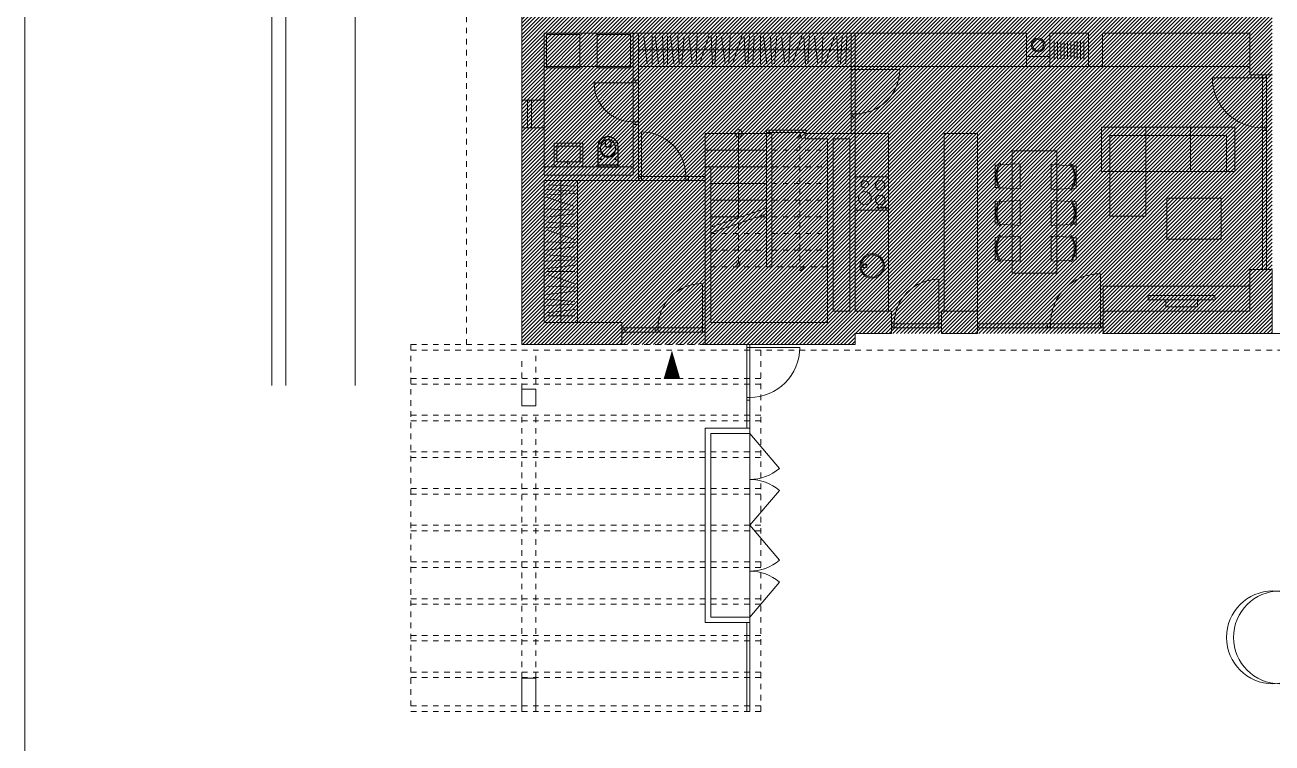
# Model space of a CAD drawing. Header units: metres. Extents: x -686 to 211, y -481 to 125.
# Drawn here: x -216.44 to -194, y -243.98 to -231.06 of the extents above; entities that cross this region are included whole.
import ezdxf

# ---------------------------------------------------------------- set-up
doc = ezdxf.new("R2010")
doc.units = ezdxf.units.M
doc.linetypes.add('DIVIDE', pattern=[1.25, 0.5, -0.25, 0, -0.25, 0, -0.25])
doc.layers.add('FLOATINGWINDOWS', color=2, linetype='Continuous', plot=False)
for name, color, linetype in [('katastr', 3, 'Continuous'), ('ZARIZOVAKY', 251, 'Continuous'), ('ZDIVO', 1, 'Continuous')]:
    doc.layers.add(name, color=color, linetype=linetype)

# ---------------------------------------------------------------- blocks, each defined once
blk = doc.blocks.new('WC 540 Starck 3')
at = {"linetype": 'ByBlock'}
for p, q in [((80.568, 94.265), (80.637, 94.265)), ((81.017, 94.399), (80.66, 94.399)), ((80.66, 94.349), (80.713, 94.349)), ((80.982, 94.034), (80.982, 94.399)), ((81.017, 94.034), (81.017, 94.399)), ((80.568, 94.168), (80.637, 94.168)), ((80.657, 94.188), (80.657, 94.245)), ((80.713, 94.084), (80.66, 94.084)), ((80.66, 94.034), (81.017, 94.034))]:
    blk.add_line(p, q, dxfattribs=at)
for centre in [(80.88, 94.348), (80.88, 94.084)]:
    blk.add_circle(centre, 0.0102, dxfattribs=at)
for centre, radius, start, end in [((80.66, 94.216), 0.183, 90, 270), ((80.66, 94.216), 0.133, 90, 270), ((80.568, 94.23), 0.035, 90, 165.9057), ((80.637, 94.245), 0.02, 360, 90), ((80.713, 94.216), 0.133, 270, 90), ((80.697, 94.216), 0.133, 276.5328, 83.4672), ((80.621, 94.216), 0.09, 165.9057, 194.0943), ((80.568, 94.203), 0.035, 194.0943, 270), ((80.637, 94.188), 0.02, 270, 0)]:
    blk.add_arc(centre, radius, start, end, dxfattribs=at)
blk = doc.blocks.new('drez')
at = {"lineweight": 0}
for centre, radius in [((0, -0.28), 0.22), ((0, -0.28), 0.2), ((0, -0.145), 0.04), ((0, -0.145), 0.03)]:
    blk.add_circle(centre, radius, dxfattribs=at)
blk = doc.blocks.new('zidle450-p')
at = {"lineweight": 0}
for p, q in [((0.096, 0.228), (0.087, 0.233)), ((0.096, -0.228), (0.087, -0.233))]:
    blk.add_line(p, q, dxfattribs=at)
for points in [[(0.088, -0.205), (0.45, -0.225), (0.45, 0.225), (0.088, 0.205)], [(0.064, 0.204), (0, 0.2), (0, -0.2), (0.064, -0.204)]]:
    blk.add_lwpolyline(points, dxfattribs=at)
for centre, radius, start, end in [((0.45, 0), 0.436, 147.9324, 212.0676), ((0.085, 0.229), 0.005, 57.2679, 147.9324), ((0.093, 0.223), 0.005, 327.9482, 57.2679), ((0.45, 0), 0.416, 147.9482, 212.0518), ((0.093, -0.223), 0.005, 302.7321, 32.0518), ((0.085, -0.229), 0.005, 212.0676, 302.7321)]:
    blk.add_arc(centre, radius, start, end, dxfattribs=at)
blk = doc.blocks.new('sofa-3mist')
at = {"lineweight": 0}
for p, q in [((0, 0.8), (0, 0)), ((2.4, 0.8), (0, 0.8)), ((0.8, 0.8), (0.8, 0)), ((0.8, 0), (0.8, 0.8)), ((1.6, 0), (1.6, 0.8)), ((2.4, 0), (2.4, 0.8)), ((0.15, 0), (0.15, 0.65)), ((2.25, 0.65), (0.15, 0.65)), ((2.25, 0), (2.25, 0.65)), ((0, 0), (0.8, 0)), ((0.8, 0), (1.6, 0)), ((1.6, 0), (2.4, 0))]:
    blk.add_line(p, q, dxfattribs=at)

msp = doc.modelspace()

# ---------------------------------------------------------------- hatches: boundary and pattern name
at = {"layer": 'ZARIZOVAKY', "linetype": 'Continuous', "lineweight": 0}
h = msp.add_hatch(dxfattribs=at)
h.set_pattern_fill('ANSI31,_O', color=256, scale=0.015)
h.set_pattern_definition([(45, (81.519393, 190.9424), (-0.0336759605, 0.0336759605), [])])
h.paths.add_polyline_path([(-207.501, -230.913), (-207.501, -236.813), (-201.501, -236.813), (-201.501, -236.613), (-194.001, -236.613), (-194.001, -230.913)])
at = {"layer": 'ZDIVO', "linetype": 'Continuous', "lineweight": 0}
h = msp.add_hatch(dxfattribs=at)
h.set_pattern_fill('LINE', color=256, angle=90, style=0)
h.paths.add_polyline_path([(-201.054, -242.249), (-202.001, -242.249), (-202.001, -243.509), (-201.054, -243.509)])

# ---------------------------------------------------------------- linework, layer by layer
at = {"layer": 'FLOATINGWINDOWS', "linetype": 'Continuous', "lineweight": 0}
msp.add_lwpolyline([(-181.655, -73.195), (-216.445, -73.195), (-216.445, -262.94), (-181.655, -262.94)], close=True, dxfattribs=at)
at = {"layer": 'katastr', "linetype": 'Continuous', "lineweight": 0}
for p, q in [((-212.001, -205.915), (-212.001, -237.549)), ((-211.751, -205.915), (-211.751, -237.549)), ((-210.501, -218.413), (-210.501, -237.549))]:
    msp.add_line(p, q, dxfattribs=at)
at = {"layer": 'ZARIZOVAKY', "linetype": 'DIVIDE', "lineweight": 0, "ltscale": 0.15}
for p, q in [((-208.501, -230.913), (-208.501, -236.913)), ((-202.501, -233.013), (-202.573, -233.197)), ((-202.501, -233.013), (-202.501, -235.413)), ((-202.501, -233.013), (-202.43, -233.197)), ((-203.001, -233.313), (-202.001, -233.313)), ((-203.001, -233.613), (-202.001, -233.613)), ((-203.001, -233.913), (-202.001, -233.913)), ((-203.001, -234.213), (-202.001, -234.213)), ((-203.001, -234.513), (-202.001, -234.513)), ((-203.601, -234.634), (-203.601, -235.413)), ((-204.101, -234.813), (-203.101, -234.813)), ((-203.001, -234.813), (-202.001, -234.813)), ((-204.101, -235.113), (-203.101, -235.113)), ((-203.001, -235.113), (-202.001, -235.113)), ((-204.101, -235.413), (-202.001, -235.413)), ((-203.601, -235.413), (-203.673, -235.23)), ((-203.601, -235.413), (-203.53, -235.23)), ((-209.501, -236.813), (-209.501, -243.413)), ((-204.201, -236.813), (-209.501, -236.813)), ((-203.201, -236.913), (-209.501, -236.913)), ((-208.501, -236.913), (-193.001, -236.913)), ((-203.201, -243.413), (-203.201, -236.813)), ((-207.501, -237.813), (-207.501, -237.013)), ((-207.251, -237.013), (-207.251, -237.813)), ((-209.501, -237.423), (-203.201, -237.423)), ((-209.501, -237.523), (-203.201, -237.523)), ((-209.501, -238.083), (-203.201, -238.083)), ((-207.501, -238.113), (-207.501, -242.813)), ((-207.251, -238.113), (-207.251, -242.813)), ((-209.501, -238.183), (-203.201, -238.183)), ((-209.506, -238.742), (-203.206, -238.742)), ((-209.506, -238.842), (-203.206, -238.842)), ((-209.501, -239.403), (-203.201, -239.403)), ((-209.501, -239.503), (-203.201, -239.503)), ((-209.501, -240.063), (-203.201, -240.063)), ((-209.501, -240.163), (-203.201, -240.163)), ((-209.501, -240.723), (-203.201, -240.723)), ((-209.501, -240.823), (-203.201, -240.823)), ((-209.501, -241.383), (-203.201, -241.383)), ((-209.501, -241.483), (-203.201, -241.483)), ((-209.501, -242.043), (-203.201, -242.043)), ((-209.501, -242.143), (-203.201, -242.143)), ((-209.501, -242.703), (-203.201, -242.703)), ((-209.501, -242.803), (-203.201, -242.803)), ((-203.201, -243.413), (-209.501, -243.413)), ((-203.201, -243.313), (-209.5, -243.313))]:
    msp.add_line(p, q, dxfattribs=at)
at = {"layer": 'ZARIZOVAKY', "linetype": 'Continuous', "lineweight": 0}
for p, q in [((-207.501, -230.913), (-207.501, -232.413)), ((-207.101, -231.213), (-198.422, -231.213)), ((-207.101, -231.213), (-207.101, -232.413)), ((-205.501, -231.213), (-205.501, -232.106)), ((-205.401, -231.213), (-205.401, -232.106)), ((-205.309, -231.263), (-205.248, -231.763)), ((-205.157, -231.763), (-205.157, -231.263)), ((-205.102, -231.263), (-205.042, -231.763)), ((-204.972, -231.263), (-204.949, -231.763)), ((-204.881, -231.763), (-204.88, -231.263)), ((-204.826, -231.263), (-204.765, -231.763)), ((-204.695, -231.263), (-204.673, -231.763)), ((-204.624, -231.763), (-204.583, -231.263)), ((-204.498, -231.263), (-204.437, -231.763)), ((-204.367, -231.763), (-204.346, -231.263)), ((-204.135, -231.263), (-204.305, -231.763)), ((-204.069, -231.763), (-204.095, -231.263)), ((-203.997, -231.263), (-204.028, -231.763)), ((-203.907, -231.263), (-203.846, -231.763)), ((-203.776, -231.763), (-203.755, -231.263)), ((-203.544, -231.263), (-203.714, -231.763)), ((-203.477, -231.763), (-203.504, -231.263)), ((-203.406, -231.263), (-203.437, -231.763)), ((-203.344, -231.763), (-203.324, -231.263)), ((-203.21, -231.763), (-203.209, -231.263)), ((-203.155, -231.263), (-203.094, -231.763)), ((-203.025, -231.263), (-203.002, -231.763)), ((-202.954, -231.763), (-202.912, -231.263)), ((-202.828, -231.263), (-202.767, -231.763)), ((-202.696, -231.763), (-202.676, -231.263)), ((-202.464, -231.263), (-202.634, -231.763)), ((-202.398, -231.763), (-202.425, -231.263)), ((-202.326, -231.263), (-202.358, -231.763)), ((-202.237, -231.263), (-202.176, -231.763)), ((-202.105, -231.763), (-202.084, -231.263)), ((-201.873, -231.263), (-202.043, -231.763)), ((-201.807, -231.763), (-201.834, -231.263)), ((-201.735, -231.263), (-201.766, -231.763)), ((-201.674, -231.763), (-201.653, -231.263)), ((-201.576, -233.013), (-201.576, -231.213)), ((-201.501, -231.813), (-201.501, -231.213)), ((-198.422, -231.633), (-198.422, -231.213)), ((-198.002, -231.213), (-197.302, -231.213)), ((-198.002, -231.633), (-198.002, -231.213)), ((-197.92, -231.672), (-197.92, -231.358)), ((-197.861, -231.672), (-197.861, -231.358)), ((-197.801, -231.672), (-197.801, -231.358)), ((-197.742, -231.672), (-197.742, -231.358)), ((-197.683, -231.672), (-197.683, -231.358)), ((-197.624, -231.672), (-197.624, -231.358)), ((-197.565, -231.672), (-197.565, -231.358)), ((-197.506, -231.672), (-197.506, -231.358)), ((-197.447, -231.672), (-197.447, -231.358)), ((-197.388, -231.672), (-197.388, -231.358)), ((-197.302, -231.813), (-197.302, -231.213)), ((-197.052, -231.213), (-194.401, -231.213)), ((-197.052, -231.813), (-197.052, -231.213)), ((-194.401, -231.213), (-194.401, -231.963)), ((-201.576, -231.513), (-205.401, -231.513)), ((-205.501, -231.813), (-207.101, -231.813)), ((-205.401, -231.813), (-204.201, -231.813)), ((-204.201, -231.813), (-204.126, -231.813)), ((-204.126, -231.813), (-201.576, -231.813)), ((-201.576, -231.813), (-201.501, -231.813)), ((-201.501, -231.813), (-198.422, -231.813)), ((-201.501, -233.013), (-201.501, -231.813)), ((-198.422, -231.813), (-198.422, -231.633)), ((-198.002, -231.633), (-198.422, -231.633)), ((-198.422, -231.813), (-198.002, -231.813)), ((-198.002, -231.633), (-198.002, -231.813)), ((-198.002, -231.813), (-197.302, -231.813)), ((-197.302, -231.813), (-197.052, -231.813)), ((-197.052, -231.813), (-194.401, -231.813)), ((-205.401, -232.056), (-205.501, -232.056)), ((-201.576, -231.863), (-201.501, -231.863)), ((-201.501, -231.863), (-200.701, -231.863)), ((-194.176, -232.013), (-195.068, -232.013)), ((-194.401, -231.963), (-194.001, -231.963)), ((-194.176, -231.963), (-194.176, -235.463)), ((-194.101, -232.013), (-194.176, -232.013)), ((-194.101, -231.963), (-194.101, -235.463)), ((-205.501, -232.106), (-206.201, -232.106)), ((-205.401, -232.106), (-205.501, -232.106)), ((-205.501, -232.106), (-205.501, -232.806)), ((-205.401, -232.806), (-205.401, -232.106)), ((-207.101, -232.413), (-207.501, -232.413)), ((-207.501, -232.413), (-207.501, -232.913)), ((-207.401, -232.413), (-207.401, -232.913)), ((-207.326, -232.413), (-207.326, -232.913)), ((-207.101, -232.913), (-207.101, -232.413)), ((-201.501, -232.663), (-201.576, -232.663)), ((-201.501, -232.713), (-201.576, -232.713)), ((-207.501, -232.913), (-207.501, -235.163)), ((-207.101, -232.913), (-207.501, -232.913)), ((-207.101, -232.913), (-207.501, -232.913)), ((-207.101, -232.913), (-207.101, -233.763)), ((-205.501, -232.851), (-205.501, -232.806)), ((-205.501, -232.806), (-205.501, -233.763)), ((-205.401, -232.806), (-205.501, -232.806)), ((-205.401, -232.856), (-205.501, -232.856)), ((-205.401, -232.806), (-205.401, -233.863)), ((-194.101, -232.913), (-194.176, -232.913)), ((-205.351, -233.788), (-205.351, -232.988)), ((-204.201, -233.013), (-203.101, -233.013)), ((-204.201, -233.613), (-204.201, -233.013)), ((-203.601, -233.013), (-203.601, -234.528)), ((-203.101, -233.013), (-203.001, -233.013)), ((-203.101, -233.013), (-203.101, -235.413)), ((-203.001, -233.113), (-203.001, -233.013)), ((-203.001, -233.113), (-203.001, -235.413)), ((-202.401, -233.013), (-202.001, -233.013)), ((-202.401, -233.113), (-202.401, -233.013)), ((-202.401, -233.113), (-202.001, -233.113)), ((-202.001, -233.013), (-201.501, -233.013)), ((-202.001, -233.113), (-202.001, -236.413)), ((-201.901, -233.113), (-201.901, -236.213)), ((-201.901, -233.113), (-201.601, -233.113)), ((-201.601, -233.113), (-201.601, -236.213)), ((-201.501, -233.013), (-201.501, -236.213)), ((-201.501, -233.013), (-200.901, -233.013)), ((-200.901, -233.013), (-200.901, -236.213)), ((-199.901, -233.013), (-199.901, -236.213)), ((-199.901, -233.013), (-199.301, -233.013)), ((-199.301, -233.013), (-199.301, -236.413)), ((-194.101, -232.963), (-194.176, -232.963)), ((-204.201, -233.313), (-203.101, -233.313)), ((-207.101, -233.613), (-205.501, -233.613)), ((-204.201, -233.613), (-204.201, -236.413)), ((-204.101, -233.613), (-204.201, -233.613)), ((-204.101, -233.613), (-203.101, -233.613)), ((-204.101, -233.613), (-204.101, -236.413)), ((-207.101, -233.763), (-205.501, -233.763)), ((-204.201, -233.788), (-205.401, -233.788)), ((-205.351, -233.863), (-205.351, -233.788)), ((-204.551, -233.788), (-204.551, -233.863)), ((-204.501, -233.788), (-204.501, -233.863)), ((-201.501, -233.793), (-200.901, -233.793)), ((-207.101, -233.863), (-205.401, -233.863)), ((-207.101, -233.863), (-207.101, -236.413)), ((-206.551, -233.96), (-207.051, -233.94)), ((-207.051, -234.022), (-206.551, -234.053)), ((-206.801, -233.863), (-206.801, -236.413)), ((-206.501, -233.863), (-206.501, -236.413)), ((-204.201, -233.863), (-205.401, -233.863)), ((-204.101, -233.913), (-203.101, -233.913)), ((-206.551, -234.094), (-207.051, -234.12)), ((-207.051, -234.16), (-206.551, -234.33)), ((-204.101, -234.213), (-203.101, -234.213)), ((-206.551, -234.392), (-207.051, -234.371)), ((-207.051, -234.523), (-206.551, -234.462)), ((-203.101, -234.357), (-204.101, -234.699)), ((-203.101, -234.463), (-204.101, -234.805)), ((-204.101, -234.513), (-203.558, -234.513)), ((-203.25, -234.513), (-203.101, -234.513)), ((-201.501, -234.393), (-200.901, -234.393)), ((-207.051, -234.613), (-206.551, -234.644)), ((-206.551, -234.685), (-207.051, -234.711)), ((-207.051, -234.751), (-206.551, -234.921)), ((-206.551, -234.983), (-207.051, -234.962)), ((-207.501, -235.163), (-207.501, -236.813)), ((-207.051, -235.114), (-206.551, -235.054)), ((-206.551, -235.241), (-207.051, -235.199)), ((-207.051, -235.312), (-206.551, -235.289)), ((-207.051, -235.442), (-206.551, -235.381)), ((-203.101, -235.413), (-203.001, -235.413)), ((-206.551, -235.497), (-207.051, -235.496)), ((-207.051, -235.549), (-206.551, -235.719)), ((-200.001, -236.438), (-200.001, -235.638)), ((-197.09, -236.438), (-197.09, -235.547)), ((-194.401, -235.463), (-194.001, -235.463)), ((-194.401, -235.463), (-194.401, -236.213)), ((-194.001, -235.463), (-194.001, -236.613)), ((-206.551, -235.781), (-207.051, -235.761)), ((-207.051, -235.913), (-206.551, -235.852)), ((-204.251, -236.513), (-204.251, -235.713)), ((-197.04, -235.763), (-194.401, -235.763)), ((-197.04, -236.213), (-197.04, -235.763)), ((-206.551, -236.039), (-207.051, -235.997)), ((-207.051, -236.11), (-206.551, -236.087)), ((-207.051, -236.24), (-206.551, -236.179)), ((-206.551, -236.295), (-207.051, -236.295)), ((-201.901, -236.213), (-201.601, -236.213)), ((-200.851, -236.213), (-201.501, -236.213)), ((-200.851, -236.213), (-200.851, -236.613)), ((-199.301, -236.213), (-199.951, -236.213)), ((-199.951, -236.213), (-199.951, -236.613)), ((-199.301, -236.213), (-199.301, -236.613)), ((-197.04, -236.213), (-194.401, -236.213)), ((-197.04, -236.613), (-197.04, -236.213)), ((-207.101, -236.413), (-205.701, -236.413)), ((-205.701, -236.413), (-205.701, -236.813)), ((-205.701, -236.513), (-204.201, -236.513)), ((-205.651, -236.588), (-205.651, -236.513)), ((-205.101, -236.588), (-205.101, -236.513)), ((-205.051, -236.588), (-205.051, -236.513)), ((-204.251, -236.588), (-204.251, -236.513)), ((-204.251, -236.588), (-204.251, -236.513)), ((-204.201, -236.413), (-204.201, -236.813)), ((-204.101, -236.413), (-202.001, -236.413)), ((-200.851, -236.513), (-200.851, -236.438)), ((-199.951, -236.438), (-200.851, -236.438)), ((-199.951, -236.513), (-200.851, -236.513)), ((-200.801, -236.513), (-200.801, -236.438)), ((-200.001, -236.513), (-200.001, -236.438)), ((-197.04, -236.438), (-199.301, -236.438)), ((-197.04, -236.513), (-199.301, -236.513)), ((-198.04, -236.513), (-198.04, -236.438)), ((-197.99, -236.513), (-197.99, -236.438)), ((-197.09, -236.513), (-197.09, -236.438)), ((-205.701, -236.588), (-204.201, -236.588)), ((-200.851, -236.613), (-201.501, -236.613)), ((-201.501, -236.613), (-201.501, -236.813)), ((-199.301, -236.613), (-199.951, -236.613)), ((-197.04, -236.613), (-194.001, -236.613)), ((-194.001, -236.613), (-189.801, -236.613)), ((-207.501, -236.813), (-207.251, -236.813)), ((-207.251, -236.813), (-205.701, -236.813)), ((-204.201, -236.813), (-201.501, -236.813)), ((-203.451, -238.313), (-203.451, -236.813)), ((-203.451, -236.863), (-202.501, -236.863)), ((-203.401, -238.313), (-203.401, -236.813)), ((-207.501, -237.613), (-207.251, -237.613)), ((-207.501, -237.613), (-207.501, -237.913)), ((-207.251, -237.613), (-207.251, -237.913)), ((-203.451, -237.763), (-203.401, -237.763)), ((-203.451, -237.813), (-203.401, -237.813)), ((-207.501, -237.913), (-207.251, -237.913)), ((-203.401, -238.313), (-204.201, -238.313)), ((-204.201, -238.313), (-204.201, -241.813)), ((-203.401, -238.313), (-203.401, -238.413)), ((-203.401, -238.413), (-204.101, -238.413)), ((-204.101, -241.713), (-204.101, -238.413)), ((-203.401, -238.413), (-202.866, -239.041)), ((-203.401, -238.413), (-203.401, -241.713)), ((-203.401, -240.063), (-202.866, -239.435)), ((-203.401, -240.063), (-202.866, -240.691)), ((-203.401, -241.713), (-202.866, -241.085)), ((-203.401, -241.713), (-204.101, -241.713)), ((-203.401, -241.813), (-203.401, -241.713)), ((-204.201, -241.813), (-203.401, -241.813)), ((-203.451, -243.413), (-203.451, -241.813)), ((-203.401, -243.413), (-203.401, -241.813)), ((-207.501, -242.813), (-207.251, -242.813)), ((-207.501, -242.813), (-207.501, -243.413)), ((-207.251, -242.813), (-207.251, -243.413))]:
    msp.add_line(p, q, dxfattribs=at)
for points in [[(-206.46, -231.232), (-207.06, -231.232), (-207.06, -231.832), (-206.46, -231.832)], [(-205.547, -231.232), (-206.147, -231.232), (-206.147, -231.832), (-205.547, -231.832)], [(-203.101, -232.997), (-202.383, -232.997), (-202.383, -232.957), (-203.101, -232.957)], [(-206.92, -233.613), (-206.403, -233.613), (-206.403, -233.192), (-206.92, -233.192)], [(-206.87, -233.524), (-206.453, -233.524), (-206.453, -233.242), (-206.87, -233.242)], [(-198.676, -233.327), (-197.876, -233.327), (-197.876, -235.527), (-198.676, -235.527)], [(-196.272, -233.702), (-196.922, -233.702), (-196.922, -234.502), (-196.272, -234.502)], [(-195.898, -234.178), (-194.916, -234.178), (-194.916, -234.919), (-195.898, -234.919)], [(-196.229, -235.928), (-195.029, -235.928), (-195.028, -236.009), (-196.228, -236.009)], [(-195.915, -236.009), (-195.342, -236.01), (-195.342, -236.136), (-195.915, -236.135)], [(-203.401, -241.713), (-204.101, -241.713), (-204.101, -238.413), (-203.401, -238.413)]]:
    msp.add_lwpolyline(points, close=True, dxfattribs=at)
at = {"layer": 'ZARIZOVAKY', "linetype": 'Continuous', "lineweight": 0, "flags": 128}
msp.add_lwpolyline([(-204.801, -236.92, 0, 0.3, 0), (-204.801, -237.433, 0, 0, 0)], format="xyseb", dxfattribs=at)
at = {"layer": 'ZARIZOVAKY', "linetype": 'Continuous', "lineweight": 0}
for centre, radius in [((-198.212, -231.423), 0.125), ((-198.212, -231.423), 0.1), ((-203.601, -233.013), 0.0657), ((-206.662, -233.542), 0.0253), ((-201.328, -234.178), 0.117), ((-201.33, -233.929), 0.066), ((-201.054, -233.948), 0.0869), ((-201.053, -234.211), 0.0869), ((-201.096, -234.349), 0.0119), ((-201.041, -234.349), 0.0119), ((-201, -234.349), 0.0119), ((-200.955, -234.349), 0.0119), ((-193.987, -242.079), 0.835), ((-193.86, -242.08), 0.835)]:
    msp.add_circle(centre, radius, dxfattribs=at)
at = {"layer": 'ZARIZOVAKY', "linetype": 'DIVIDE', "lineweight": 0, "ltscale": 0.15}
msp.add_circle((-202.501, -235.413), 0.0657, dxfattribs=at)
at = {"layer": 'ZARIZOVAKY', "linetype": 'Continuous', "lineweight": 0}
for centre, radius, start, end in [((-201.501, -231.863), 0.8, 270, 360), ((-194.176, -232.013), 0.9, 180, 270), ((-205.501, -232.106), 0.7, 180, 270), ((-205.351, -233.788), 0.8, 360, 90), ((-200.001, -236.438), 0.8, 90, 180), ((-197.09, -236.438), 0.9, 90, 180), ((-204.251, -236.513), 0.8, 90, 180), ((-203.401, -236.863), 0.9, 270, 0), ((-203.401, -238.413), 0.825, 270, 310.4633), ((-203.401, -240.063), 0.825, 49.5367, 90), ((-203.401, -240.063), 0.825, 270, 310.4633), ((-203.401, -241.713), 0.825, 49.5367, 90)]:
    msp.add_arc(centre, radius, start, end, dxfattribs=at)

# ---------------------------------------------------------------- block references
at = {"layer": 'ZARIZOVAKY', "linetype": 'Continuous', "lineweight": 0, "xscale": -1}
for name, p in [('sofa-3mist', (-194.672, -233.702)), ('zidle450-p', (-197.527, -233.8)), ('zidle450-p', (-197.527, -234.445)), ('zidle450-p', (-197.527, -235.087))]:
    msp.add_blockref(name, p, dxfattribs=at)
at = {"layer": 'ZARIZOVAKY', "linetype": 'Continuous', "lineweight": 0, "rotation": 270}
msp.add_blockref('WC 540 Starck 3', (-300.168, -152.596), dxfattribs=at)
at = {"layer": 'ZARIZOVAKY', "linetype": 'Continuous', "lineweight": 0}
for p in [(-198.985, -233.785), (-198.985, -234.443), (-198.985, -235.085)]:
    msp.add_blockref('zidle450-p', p, dxfattribs=at)
at = {"layer": 'ZARIZOVAKY', "linetype": 'Continuous', "lineweight": 0, "xscale": -1, "rotation": 90}
msp.add_blockref('drez', (-201.478, -235.398), dxfattribs=at)

doc.saveas('drawing.dxf')
